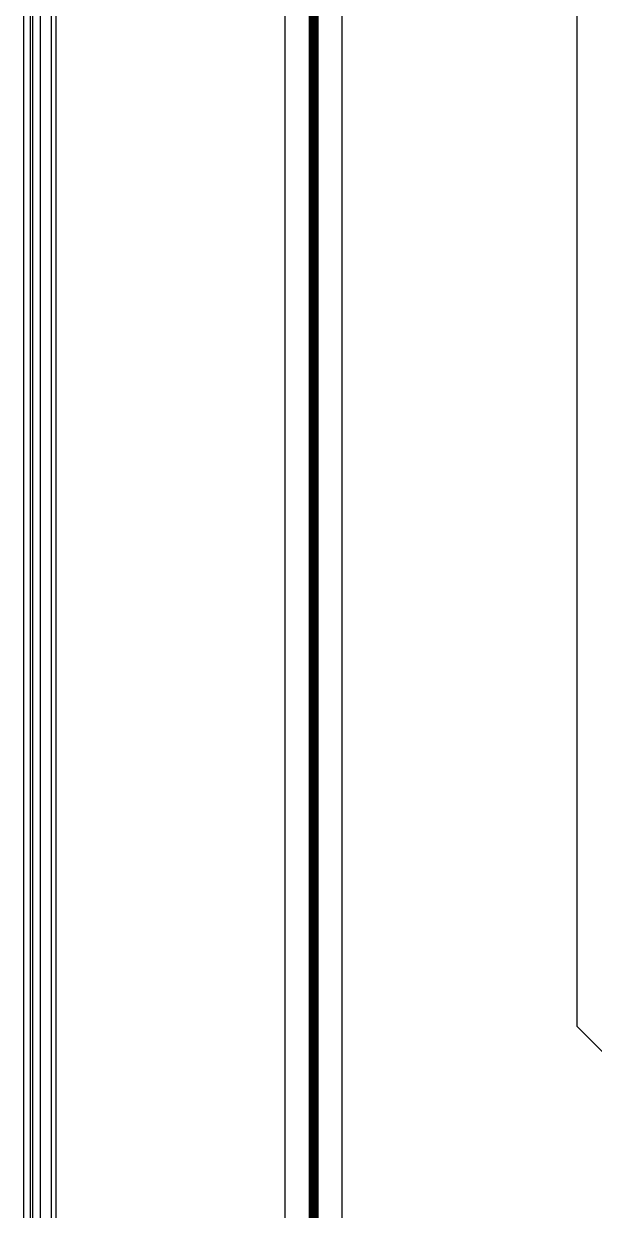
# Model space of a CAD drawing. Extents: x 0 to 323, y 0 to 320.
# Drawn here: x 0 to 8.51, y 16.72 to 34.4 of the extents above; entities that cross this region are included whole.
import ezdxf

# ---------------------------------------------------------------- set-up
doc = ezdxf.new("R2010")
doc.units = 0
doc.header["$MEASUREMENT"] = 0
for name, color, linetype in [('BOARD_GEOMETRY_OUTLINE', 1, 'CONTINUOUS'), ('ETCH_BOTTOM', 7, 'CONTINUOUS'), ('ETCH_GND', 3, 'CONTINUOUS'), ('ETCH_INT1', 4, 'CONTINUOUS'), ('ETCH_INT2', 5, 'CONTINUOUS'), ('ETCH_PWR', 6, 'CONTINUOUS')]:
    doc.layers.add(name, color=color, linetype=linetype)

msp = doc.modelspace()

# ---------------------------------------------------------------- linework, layer by layer
at = {"layer": 'BOARD_GEOMETRY_OUTLINE'}
msp.add_lwpolyline([(0, 116.6), (0, 118.2), (190.2, 118.2), (190.2, 0), (0, 0), (0, 118.2)], dxfattribs=at)
at = {"layer": 'ETCH_BOTTOM'}
msp.add_lwpolyline([(0.135, 0.375), (0.135, 117.746), (189.669, 117.746), (189.669, 0.375)], close=True, dxfattribs=at)
for points, format in [([(53.162, 5.149), (50.205, 5.149), (48.746, 3.69), (11.318, 3.69), (9.779, 5.229, 0.590049), (9.608, 5.18), (9.608, 5.18, -5.885002), (9.332, 7.609, 0.796993), (9.525, 7.653), (9.525, 9.374), (3.9, 14.999), (3.9, 51.614), (18.136, 65.85), (18.964, 65.85), (19.177, 65.638, 0.668179), (19.35, 65.709), (19.35, 68.195), (18.946, 68.195), (18.199, 67.448), (13.79, 67.448), (10.75, 70.488), (10.75, 105.042)], "xyb"), ([(52.9, 8.445, 0.15, 0.15, 0), (48.57, 4.115, 0.15, 0.15, 0), (11.494, 4.115, 0.15, 0.15, 0), (9.95, 5.659, 0.15, 0.15, 0), (9.95, 9.55, 0.15, 0.15, 0), (4.325, 15.175, 0.15, 0.15, 0), (4.325, 51.438, 0.15, 0.15, 0), (18.312, 65.425, 0.15, 0.15, 0), (18.788, 65.425, 0.15, 0.15, 0), (19.125, 65.088, 0.15, 0.15, 0), (19.125, 64.162, 0.15, 0.15, 0), (19.712, 63.575, 0.15, 0.15, 0), (24.088, 63.575, 0.15, 0.15, 0), (25.8, 65.287, 0.15, 0.15, 0), (25.8, 68.35, 0.15, 0.15, 0)], "xyseb"), ([(4.75, 15.351), (4.75, 42.191, -0.668179), (4.923, 42.262), (7.936, 39.25), (11.079, 39.25, -0.669693), (11.15, 39.077, 2.427924), (12.77, 39.077, -0.669693), (12.841, 39.25), (13.619, 39.25, -0.669693), (13.69, 39.077, 2.634574), (15.214, 39.162, -0.448395), (15.205, 39.313), (15.852, 39.96), (31.81, 39.96)], "xyb")]:
    msp.add_lwpolyline(points, format=format, dxfattribs=at)
at = {"layer": 'ETCH_GND'}
msp.add_lwpolyline([(189.5, 0.35), (0.1, 0.35), (0.1, 117.55), (189.5, 117.55)], close=True, dxfattribs=at)
at = {"layer": 'ETCH_INT1'}
msp.add_lwpolyline([(189.747, 0.331), (0.416, 0.331), (0.416, 117.577), (189.747, 117.577)], close=True, dxfattribs=at)
at = {"layer": 'ETCH_INT2'}
msp.add_lwpolyline([(189.88, 0.665), (0.485, 0.665), (0.485, 117.596), (189.88, 117.596)], close=True, dxfattribs=at)
msp.add_lwpolyline([(53.488, 8.241), (17.699, 8.241), (17.699, 15.375), (15.651, 15.375), (15.648, 15.327, -1.245407), (13.49, 15.95, 0.569164), (13.401, 16.1), (13.059, 16.1, 0.569164), (12.97, 15.95, -2.149371), (11.246, 16.302, 0.448627), (11.255, 16.453), (8.25, 19.458), (8.25, 64.499)], format="xyb", dxfattribs=at)
at = {"layer": 'ETCH_PWR'}
msp.add_lwpolyline([(58.25, 1.3), (1.05, 1.3), (0.25, 2.1), (0.25, 36.5), (11.03, 36.5, -0.613614), (11.112, 36.339, 1.967107), (12.808, 36.339, -0.613614), (12.89, 36.5), (13.57, 36.5, -0.613614), (13.652, 36.339, 1.967107), (15.348, 36.339, -0.613614), (15.43, 36.5), (29.6, 36.5)], format="xyb", dxfattribs=at)

doc.saveas('drawing.dxf')
